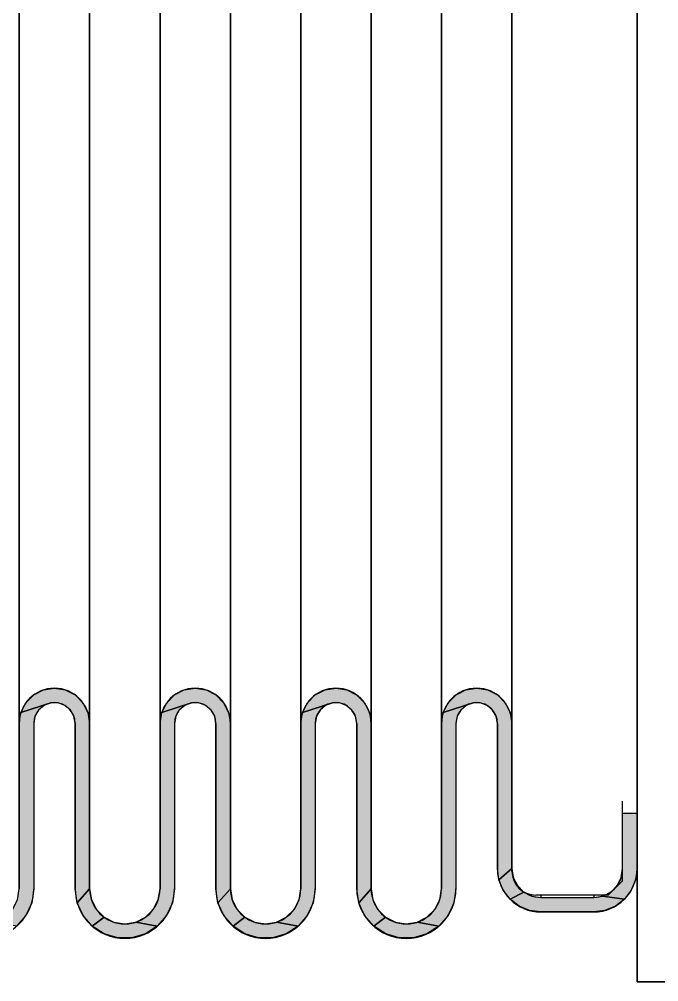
# Model space of a CAD drawing. Header units: millimetres. Extents: x -3183 to 3067, y 1033 to 2218.
# Drawn here: x -2802.6 to -2795.96, y 1889.43 to 1899.43 of the extents above; entities that cross this region are included whole.
import ezdxf

# ---------------------------------------------------------------- set-up
doc = ezdxf.new("R2010")
doc.units = ezdxf.units.MM
doc.layers.add('Kontury', color=7, linetype='Continuous', lineweight=35)

# ---------------------------------------------------------------- blocks, each defined once
blk = doc.blocks.new('*U337')
at = {"color": 2, "linetype": 'Continuous', "extrusion": (0, 0, -1)}
for points in [[(-131.972, 180.432), (-134.014, 180.109), (-131.649, 180.109)], [(-132.38, 180.64), (-133.69, 180.432), (-131.972, 180.432)], [(-133.69, 180.432), (-134.014, 180.109), (-131.972, 180.432)], [(-132.831, 180.711), (-133.283, 180.64), (-132.38, 180.64)], [(-133.283, 180.64), (-133.69, 180.432), (-132.38, 180.64)], [(-131.649, 180.109), (-132.682, 180.098), (-131.441, 179.701)], [(-134.014, 180.109), (-132.682, 180.098), (-131.649, 180.109)], [(-134.014, 180.109), (-132.981, 180.098), (-132.682, 180.098)], [(-134.014, 180.109), (-134.221, 179.701), (-132.981, 180.098)], [(-132.981, 180.098), (-134.221, 179.701), (-133.262, 179.996)], [(-133.262, 179.996), (-134.221, 179.701), (-133.491, 179.804)], [(-133.491, 179.804), (-134.221, 179.701), (-133.641, 179.544)], [(-134.221, 179.701), (-134.293, 179.25), (-133.641, 179.544)], [(-133.641, 179.544), (-134.293, 179.25), (-133.693, 179.25)], [(-133.693, 179.25), (-134.293, 172.373), (-133.693, 172.373)], [(-134.293, 179.25), (-134.293, 172.373), (-133.693, 179.25)], [(-134.293, 172.373), (-133.776, 171.792), (-133.693, 172.373)]]:
    blk.add_solid(points, dxfattribs=at)
blk = doc.blocks.new('*U338')
at = {"color": 2, "linetype": 'Continuous', "extrusion": (0, 0, -1)}
for points in [[(-137.818, 180.432), (-139.86, 180.109), (-137.495, 180.109)], [(-138.226, 180.64), (-139.537, 180.432), (-137.818, 180.432)], [(-139.537, 180.432), (-139.86, 180.109), (-137.818, 180.432)], [(-138.677, 180.711), (-139.129, 180.64), (-138.226, 180.64)], [(-139.129, 180.64), (-139.537, 180.432), (-138.226, 180.64)], [(-137.495, 180.109), (-138.528, 180.098), (-137.287, 179.701)], [(-139.86, 180.109), (-138.528, 180.098), (-137.495, 180.109)], [(-139.86, 180.109), (-138.827, 180.098), (-138.528, 180.098)], [(-139.86, 180.109), (-140.067, 179.701), (-138.827, 180.098)], [(-138.827, 180.098), (-140.067, 179.701), (-139.108, 179.996)], [(-139.108, 179.996), (-140.067, 179.701), (-139.337, 179.804)], [(-139.337, 179.804), (-140.067, 179.701), (-139.487, 179.544)], [(-140.067, 179.701), (-140.139, 179.25), (-139.487, 179.544)], [(-139.487, 179.544), (-140.139, 179.25), (-139.539, 179.25)], [(-139.539, 179.25), (-140.139, 172.373), (-139.539, 172.373)], [(-140.139, 179.25), (-140.139, 172.373), (-139.539, 179.25)], [(-140.139, 172.373), (-139.623, 171.792), (-139.539, 172.373)]]:
    blk.add_solid(points, dxfattribs=at)
blk = doc.blocks.new('*U339')
at = {"color": 2, "linetype": 'Continuous', "extrusion": (0, 0, -1)}
for points in [[(-143.665, 180.432), (-145.706, 180.109), (-143.341, 180.109)], [(-144.072, 180.64), (-145.383, 180.432), (-143.665, 180.432)], [(-145.383, 180.432), (-145.706, 180.109), (-143.665, 180.432)], [(-144.524, 180.711), (-144.975, 180.64), (-144.072, 180.64)], [(-144.975, 180.64), (-145.383, 180.432), (-144.072, 180.64)], [(-143.341, 180.109), (-144.374, 180.098), (-143.134, 179.701)], [(-145.706, 180.109), (-144.374, 180.098), (-143.341, 180.109)], [(-145.706, 180.109), (-144.673, 180.098), (-144.374, 180.098)], [(-145.706, 180.109), (-145.914, 179.701), (-144.673, 180.098)], [(-144.673, 180.098), (-145.914, 179.701), (-144.954, 179.996)], [(-144.954, 179.996), (-145.914, 179.701), (-145.184, 179.804)], [(-145.184, 179.804), (-145.914, 179.701), (-145.333, 179.544)], [(-145.914, 179.701), (-145.985, 179.25), (-145.333, 179.544)], [(-145.333, 179.544), (-145.985, 179.25), (-145.385, 179.25)], [(-145.385, 179.25), (-145.985, 172.373), (-145.385, 172.373)], [(-145.985, 179.25), (-145.985, 172.373), (-145.385, 179.25)], [(-145.985, 172.373), (-145.469, 171.792), (-145.385, 172.373)]]:
    blk.add_solid(points, dxfattribs=at)
blk = doc.blocks.new('*U340')
at = {"color": 2, "linetype": 'Continuous', "extrusion": (0, 0, -1)}
for points in [[(-149.511, 180.432), (-151.552, 180.109), (-149.187, 180.109)], [(-149.918, 180.64), (-151.229, 180.432), (-149.511, 180.432)], [(-151.229, 180.432), (-151.552, 180.109), (-149.511, 180.432)], [(-150.37, 180.711), (-150.821, 180.64), (-149.918, 180.64)], [(-150.821, 180.64), (-151.229, 180.432), (-149.918, 180.64)], [(-149.187, 180.109), (-150.22, 180.098), (-148.98, 179.701)], [(-151.552, 180.109), (-150.22, 180.098), (-149.187, 180.109)], [(-151.552, 180.109), (-150.519, 180.098), (-150.22, 180.098)], [(-151.552, 180.109), (-151.76, 179.701), (-150.519, 180.098)], [(-150.519, 180.098), (-151.76, 179.701), (-150.801, 179.996)], [(-150.801, 179.996), (-151.76, 179.701), (-151.03, 179.804)], [(-151.03, 179.804), (-151.76, 179.701), (-151.179, 179.544)], [(-151.76, 179.701), (-151.831, 179.25), (-151.179, 179.544)], [(-151.179, 179.544), (-151.831, 179.25), (-151.231, 179.25)], [(-151.231, 179.25), (-151.831, 173.211), (-151.231, 173.211)], [(-151.831, 179.25), (-151.831, 173.211), (-151.231, 179.25)], [(-151.831, 173.211), (-151.293, 172.745), (-151.231, 173.211)]]:
    blk.add_solid(points, dxfattribs=at)
blk = doc.blocks.new('*U344')
at = {"color": 2, "linetype": 'Continuous', "extrusion": (0, 0, -1)}
for points in [[(-132.682, 180.098), (-132.401, 179.996), (-131.441, 179.701)], [(-131.441, 179.701), (-132.022, 179.544), (-131.37, 179.25)], [(-132.401, 179.996), (-132.171, 179.804), (-131.441, 179.701)], [(-132.171, 179.804), (-132.022, 179.544), (-131.441, 179.701)], [(-132.022, 179.544), (-131.97, 179.25), (-131.37, 179.25)], [(-131.37, 179.25), (-131.97, 172.373), (-131.37, 172.373)], [(-131.97, 179.25), (-131.97, 172.373), (-131.37, 179.25)], [(-131.37, 172.373), (-131.886, 171.792), (-131.298, 171.921)], [(-131.97, 172.373), (-131.886, 171.792), (-131.37, 172.373)], [(-131.298, 171.921), (-131.886, 171.792), (-131.091, 171.514)], [(-131.886, 171.792), (-131.643, 171.258), (-131.091, 171.514)], [(-131.091, 171.514), (-131.643, 171.258), (-130.767, 171.19)], [(-131.643, 171.258), (-131.258, 170.815), (-130.767, 171.19)], [(-130.767, 171.19), (-131.258, 170.815), (-130.36, 170.983)]]:
    blk.add_solid(points, dxfattribs=at)
blk = doc.blocks.new('*U345')
at = {"color": 2, "linetype": 'Continuous', "extrusion": (0, 0, -1)}
for points in [[(-138.528, 180.098), (-138.247, 179.996), (-137.287, 179.701)], [(-137.287, 179.701), (-137.868, 179.544), (-137.216, 179.25)], [(-138.247, 179.996), (-138.018, 179.804), (-137.287, 179.701)], [(-138.018, 179.804), (-137.868, 179.544), (-137.287, 179.701)], [(-137.868, 179.544), (-137.816, 179.25), (-137.216, 179.25)], [(-137.216, 179.25), (-137.816, 172.373), (-137.216, 172.373)], [(-137.816, 179.25), (-137.816, 172.373), (-137.216, 179.25)], [(-137.216, 172.373), (-137.732, 171.792), (-137.144, 171.921)], [(-137.816, 172.373), (-137.732, 171.792), (-137.216, 172.373)], [(-137.144, 171.921), (-137.732, 171.792), (-136.937, 171.514)], [(-137.732, 171.792), (-137.489, 171.258), (-136.937, 171.514)], [(-136.937, 171.514), (-137.489, 171.258), (-136.613, 171.19)], [(-137.489, 171.258), (-137.104, 170.815), (-136.613, 171.19)], [(-136.613, 171.19), (-137.104, 170.815), (-136.206, 170.983)]]:
    blk.add_solid(points, dxfattribs=at)
blk = doc.blocks.new('*U346')
at = {"color": 2, "linetype": 'Continuous', "extrusion": (0, 0, -1)}
for points in [[(-144.374, 180.098), (-144.093, 179.996), (-143.134, 179.701)], [(-143.134, 179.701), (-143.714, 179.544), (-143.062, 179.25)], [(-144.093, 179.996), (-143.864, 179.804), (-143.134, 179.701)], [(-143.864, 179.804), (-143.714, 179.544), (-143.134, 179.701)], [(-143.714, 179.544), (-143.662, 179.25), (-143.062, 179.25)], [(-143.062, 179.25), (-143.662, 172.373), (-143.062, 172.373)], [(-143.662, 179.25), (-143.662, 172.373), (-143.062, 179.25)], [(-143.062, 172.373), (-143.579, 171.792), (-142.991, 171.921)], [(-143.662, 172.373), (-143.579, 171.792), (-143.062, 172.373)], [(-142.991, 171.921), (-143.579, 171.792), (-142.783, 171.514)], [(-143.579, 171.792), (-143.335, 171.258), (-142.783, 171.514)], [(-142.783, 171.514), (-143.335, 171.258), (-142.46, 171.19)], [(-143.335, 171.258), (-142.951, 170.815), (-142.46, 171.19)], [(-142.46, 171.19), (-142.951, 170.815), (-142.052, 170.983)]]:
    blk.add_solid(points, dxfattribs=at)
blk = doc.blocks.new('*U347')
at = {"color": 2, "linetype": 'Continuous', "extrusion": (0, 0, -1)}
for points in [[(-150.22, 180.098), (-149.939, 179.996), (-148.98, 179.701)], [(-148.98, 179.701), (-149.56, 179.544), (-148.908, 179.25)], [(-149.939, 179.996), (-149.71, 179.804), (-148.98, 179.701)], [(-149.71, 179.804), (-149.56, 179.544), (-148.98, 179.701)], [(-149.56, 179.544), (-149.508, 179.25), (-148.908, 179.25)], [(-148.908, 179.25), (-149.508, 172.373), (-148.908, 172.373)], [(-149.508, 179.25), (-149.508, 172.373), (-148.908, 179.25)], [(-148.908, 172.373), (-149.425, 171.792), (-148.837, 171.921)], [(-149.508, 172.373), (-149.425, 171.792), (-148.908, 172.373)], [(-148.837, 171.921), (-149.425, 171.792), (-148.629, 171.514)], [(-149.425, 171.792), (-149.181, 171.258), (-148.629, 171.514)], [(-148.629, 171.514), (-149.181, 171.258), (-148.306, 171.19)], [(-149.181, 171.258), (-148.797, 170.815), (-148.306, 171.19)], [(-148.306, 171.19), (-148.797, 170.815), (-147.898, 170.983)]]:
    blk.add_solid(points, dxfattribs=at)
blk = doc.blocks.new('*U349')
at = {"color": 2, "linetype": 'Continuous', "extrusion": (0, 0, -1)}
for points in [[(-157.031, 173.211), (-156.431, 175.511), (-157.031, 175.511)], [(-156.431, 175.511), (-157.031, 173.211), (-156.431, 173.211)], [(-156.431, 173.211), (-156.97, 172.745), (-156.373, 172.84)], [(-157.031, 173.211), (-156.97, 172.745), (-156.431, 173.211)], [(-156.373, 172.84), (-156.97, 172.745), (-156.202, 172.506)], [(-156.202, 172.506), (-156.79, 172.311), (-155.937, 172.24)], [(-156.97, 172.745), (-156.79, 172.311), (-156.202, 172.506)], [(-155.937, 172.24), (-156.504, 171.939), (-155.602, 172.07)], [(-156.79, 172.311), (-156.504, 171.939), (-155.937, 172.24)]]:
    blk.add_solid(points, dxfattribs=at)
blk = doc.blocks.new('*U351')
at = {"color": 2, "linetype": 'Continuous', "extrusion": (0, 0, -1)}
for points in [[(-151.831, 173.211), (-151.89, 172.84), (-151.293, 172.745)], [(-151.89, 172.84), (-152.061, 172.506), (-151.293, 172.745)], [(-151.293, 172.745), (-152.061, 172.506), (-151.472, 172.311)], [(-152.061, 172.506), (-152.326, 172.24), (-151.472, 172.311)], [(-151.472, 172.311), (-152.326, 172.24), (-151.759, 171.939)]]:
    blk.add_solid(points, dxfattribs=at)
blk = doc.blocks.new('*U353')
at = {"color": 2, "linetype": 'Continuous', "extrusion": (0, 0, -1)}
for points in [[(-152.326, 172.24), (-152.661, 172.07), (-151.759, 171.939)], [(-152.661, 172.07), (-153.031, 172.011), (-151.759, 171.939)], [(-155.231, 172.011), (-156.504, 171.939), (-151.759, 171.939)], [(-151.759, 171.939), (-153.031, 172.011), (-155.231, 172.011)], [(-155.602, 172.07), (-156.504, 171.939), (-155.231, 172.011)], [(-151.759, 171.939), (-156.131, 171.652), (-152.131, 171.652)], [(-156.504, 171.939), (-156.131, 171.652), (-151.759, 171.939)], [(-152.131, 171.652), (-155.697, 171.473), (-152.565, 171.473)], [(-156.131, 171.652), (-155.697, 171.473), (-152.131, 171.652)], [(-152.565, 171.473), (-155.231, 171.411), (-153.031, 171.411)], [(-155.697, 171.473), (-155.231, 171.411), (-152.565, 171.473)]]:
    blk.add_solid(points, dxfattribs=at)
blk = doc.blocks.new('*U357')
at = {"color": 2, "linetype": 'Continuous', "extrusion": (0, 0, -1)}
for points in [[(-134.293, 172.373), (-134.364, 171.921), (-133.776, 171.792)], [(-134.364, 171.921), (-134.572, 171.514), (-133.776, 171.792)], [(-133.776, 171.792), (-134.572, 171.514), (-134.02, 171.258)], [(-134.572, 171.514), (-134.895, 171.19), (-134.02, 171.258)], [(-134.02, 171.258), (-134.895, 171.19), (-134.404, 170.815)]]:
    blk.add_solid(points, dxfattribs=at)
blk = doc.blocks.new('*U358')
at = {"color": 2, "linetype": 'Continuous', "extrusion": (0, 0, -1)}
for points in [[(-140.139, 172.373), (-140.211, 171.921), (-139.623, 171.792)], [(-140.211, 171.921), (-140.418, 171.514), (-139.623, 171.792)], [(-139.623, 171.792), (-140.418, 171.514), (-139.866, 171.258)], [(-140.418, 171.514), (-140.741, 171.19), (-139.866, 171.258)], [(-139.866, 171.258), (-140.741, 171.19), (-140.251, 170.815)]]:
    blk.add_solid(points, dxfattribs=at)
blk = doc.blocks.new('*U359')
at = {"color": 2, "linetype": 'Continuous', "extrusion": (0, 0, -1)}
for points in [[(-145.985, 172.373), (-146.057, 171.921), (-145.469, 171.792)], [(-146.057, 171.921), (-146.264, 171.514), (-145.469, 171.792)], [(-145.469, 171.792), (-146.264, 171.514), (-145.712, 171.258)], [(-146.264, 171.514), (-146.588, 171.19), (-145.712, 171.258)], [(-145.712, 171.258), (-146.588, 171.19), (-146.097, 170.815)]]:
    blk.add_solid(points, dxfattribs=at)
blk = doc.blocks.new('*U363')
at = {"color": 2, "linetype": 'Continuous', "extrusion": (0, 0, -1)}
for points in [[(-134.895, 171.19), (-135.303, 170.983), (-134.404, 170.815)], [(-135.303, 170.983), (-135.754, 170.911), (-134.404, 170.815)], [(-135.754, 170.911), (-137.104, 170.815), (-134.404, 170.815)], [(-134.404, 170.815), (-136.611, 170.498), (-134.898, 170.498)], [(-137.104, 170.815), (-136.611, 170.498), (-134.404, 170.815)], [(-136.206, 170.983), (-137.104, 170.815), (-135.754, 170.911)], [(-134.898, 170.498), (-136.048, 170.332), (-135.461, 170.332)], [(-136.611, 170.498), (-136.048, 170.332), (-134.898, 170.498)]]:
    blk.add_solid(points, dxfattribs=at)
blk = doc.blocks.new('*U364')
at = {"color": 2, "linetype": 'Continuous', "extrusion": (0, 0, -1)}
for points in [[(-140.741, 171.19), (-141.149, 170.983), (-140.251, 170.815)], [(-141.149, 170.983), (-141.601, 170.911), (-140.251, 170.815)], [(-141.601, 170.911), (-142.951, 170.815), (-140.251, 170.815)], [(-140.251, 170.815), (-142.457, 170.498), (-140.744, 170.498)], [(-142.951, 170.815), (-142.457, 170.498), (-140.251, 170.815)], [(-142.052, 170.983), (-142.951, 170.815), (-141.601, 170.911)], [(-140.744, 170.498), (-141.894, 170.332), (-141.307, 170.332)], [(-142.457, 170.498), (-141.894, 170.332), (-140.744, 170.498)]]:
    blk.add_solid(points, dxfattribs=at)
blk = doc.blocks.new('*U365')
at = {"color": 2, "linetype": 'Continuous', "extrusion": (0, 0, -1)}
for points in [[(-146.588, 171.19), (-146.995, 170.983), (-146.097, 170.815)], [(-146.995, 170.983), (-147.447, 170.911), (-146.097, 170.815)], [(-147.447, 170.911), (-148.797, 170.815), (-146.097, 170.815)], [(-146.097, 170.815), (-148.303, 170.498), (-146.59, 170.498)], [(-148.797, 170.815), (-148.303, 170.498), (-146.097, 170.815)], [(-147.898, 170.983), (-148.797, 170.815), (-147.447, 170.911)], [(-146.59, 170.498), (-147.74, 170.332), (-147.153, 170.332)], [(-148.303, 170.498), (-147.74, 170.332), (-146.59, 170.498)]]:
    blk.add_solid(points, dxfattribs=at)

msp = doc.modelspace()

# ---------------------------------------------------------------- linework, layer by layer
at = {"color": 2, "linetype": 'Continuous'}
for p, q in [((-2802.60432, 1892.11034), (-2802.58644, 1892.22325)), ((-2801.14278, 1892.11034), (-2801.1249, 1892.22325)), ((-2799.68124, 1892.11034), (-2799.66336, 1892.22325)), ((-2798.21971, 1892.11034), (-2798.20182, 1892.22325)), ((-2797.48894, 1890.60073), (-2797.47425, 1890.50802)), ((-2801.87355, 1890.39111), (-2801.85567, 1890.2782)), ((-2800.41201, 1890.39111), (-2800.39413, 1890.2782)), ((-2798.95047, 1890.39111), (-2798.93259, 1890.2782)), ((-2796.63894, 1890.30073), (-2796.54623, 1890.31541)), ((-2801.50817, 1890.02573), (-2801.39526, 1890.04361)), ((-2800.04663, 1890.02573), (-2799.93372, 1890.04361)), ((-2798.58509, 1890.02573), (-2798.47218, 1890.04361))]:
    msp.add_line(p, q, dxfattribs=at)
at = {"color": 7, "linetype": 'Continuous'}
for p, q in [((-2802.45432, 1892.11034), (-2802.45432, 1890.39111)), ((-2802.02355, 1892.11034), (-2802.02355, 1890.39111)), ((-2800.99278, 1892.11034), (-2800.99278, 1890.39111)), ((-2800.56201, 1892.11034), (-2800.56201, 1890.39111)), ((-2799.53124, 1892.11034), (-2799.53124, 1890.39111)), ((-2799.10047, 1892.11034), (-2799.10047, 1890.39111)), ((-2798.06971, 1892.11034), (-2798.06971, 1890.39111)), ((-2797.63894, 1892.11034), (-2797.63894, 1890.60073)), ((-2796.33894, 1890.47573), (-2796.33894, 1891.30073)), ((-2796.18894, 1891.30073), (-2796.18894, 1890.60073)), ((-2796.33894, 1891.17573), (-2796.18894, 1891.17573)), ((-2796.33894, 1890.47573), (-2796.48894, 1890.32573)), ((-2796.48894, 1890.32573), (-2797.23894, 1890.32573)), ((-2797.18894, 1890.32573), (-2797.18894, 1890.30073)), ((-2797.18894, 1890.30073), (-2796.63894, 1890.30073)), ((-2796.63894, 1890.32573), (-2796.63894, 1890.30073)), ((-2797.18894, 1890.15073), (-2796.63894, 1890.15073))]:
    msp.add_line(p, q, dxfattribs=at)
at = {"color": 2, "linetype": 'Continuous'}
for points in [[(-2802.23894, 1892.47573), (-2802.12603, 1892.45784), (-2802.02417, 1892.40595), (-2801.94333, 1892.32511), (-2801.89143, 1892.22325), (-2801.87355, 1892.11034), (-2801.87355, 1890.39111), (-2802.00267, 1890.24591), (-2802.02355, 1890.39111), (-2802.02355, 1892.11034), (-2802.03654, 1892.18401), (-2802.07394, 1892.24879), (-2802.13124, 1892.29687), (-2802.20154, 1892.32246), (-2802.27634, 1892.32246), (-2802.58644, 1892.22325), (-2802.53454, 1892.32511), (-2802.4537, 1892.40595), (-2802.35185, 1892.45784), (-2802.23894, 1892.47573)], [(-2802.02355, 1892.11034), (-2802.03654, 1892.18401), (-2802.07394, 1892.24879), (-2802.13124, 1892.29687), (-2802.20154, 1892.32246), (-2802.27634, 1892.32246), (-2802.58644, 1892.22325), (-2802.53454, 1892.32511), (-2802.4537, 1892.40595), (-2802.35185, 1892.45784), (-2802.23894, 1892.47573)], [(-2802.23894, 1892.47573), (-2802.12603, 1892.45784), (-2802.02417, 1892.40595), (-2801.94333, 1892.32511), (-2801.89143, 1892.22325), (-2801.87355, 1892.11034)], [(-2800.7774, 1892.47573), (-2800.66449, 1892.45784), (-2800.56263, 1892.40595), (-2800.4818, 1892.32511), (-2800.4299, 1892.22325), (-2800.41201, 1892.11034), (-2800.41201, 1890.39111), (-2800.54114, 1890.24591), (-2800.56201, 1890.39111), (-2800.56201, 1892.11034), (-2800.575, 1892.18401), (-2800.6124, 1892.24879), (-2800.66971, 1892.29687), (-2800.74, 1892.32246), (-2800.8148, 1892.32246), (-2801.1249, 1892.22325), (-2801.073, 1892.32511), (-2800.99217, 1892.40595), (-2800.89031, 1892.45784), (-2800.7774, 1892.47573)], [(-2800.56201, 1892.11034), (-2800.575, 1892.18401), (-2800.6124, 1892.24879), (-2800.66971, 1892.29687), (-2800.74, 1892.32246), (-2800.8148, 1892.32246), (-2801.1249, 1892.22325), (-2801.073, 1892.32511), (-2800.99217, 1892.40595), (-2800.89031, 1892.45784), (-2800.7774, 1892.47573)], [(-2800.7774, 1892.47573), (-2800.66449, 1892.45784), (-2800.56263, 1892.40595), (-2800.4818, 1892.32511), (-2800.4299, 1892.22325), (-2800.41201, 1892.11034)], [(-2799.31586, 1892.47573), (-2799.20295, 1892.45784), (-2799.10109, 1892.40595), (-2799.02026, 1892.32511), (-2798.96836, 1892.22325), (-2798.95047, 1892.11034), (-2798.95047, 1890.39111), (-2799.0796, 1890.24591), (-2799.10047, 1890.39111), (-2799.10047, 1892.11034), (-2799.11346, 1892.18401), (-2799.15087, 1892.24879), (-2799.20817, 1892.29687), (-2799.27846, 1892.32246), (-2799.35326, 1892.32246), (-2799.66336, 1892.22325), (-2799.61146, 1892.32511), (-2799.53063, 1892.40595), (-2799.42877, 1892.45784), (-2799.31586, 1892.47573)], [(-2799.10047, 1892.11034), (-2799.11346, 1892.18401), (-2799.15087, 1892.24879), (-2799.20817, 1892.29687), (-2799.27846, 1892.32246), (-2799.35326, 1892.32246), (-2799.66336, 1892.22325), (-2799.61146, 1892.32511), (-2799.53063, 1892.40595), (-2799.42877, 1892.45784), (-2799.31586, 1892.47573)], [(-2799.31586, 1892.47573), (-2799.20295, 1892.45784), (-2799.10109, 1892.40595), (-2799.02026, 1892.32511), (-2798.96836, 1892.22325), (-2798.95047, 1892.11034)], [(-2797.85432, 1892.47573), (-2797.74141, 1892.45784), (-2797.63955, 1892.40595), (-2797.55872, 1892.32511), (-2797.50682, 1892.22325), (-2797.48894, 1892.11034), (-2797.48894, 1890.60073), (-2797.6236, 1890.48426), (-2797.63894, 1890.60073), (-2797.63894, 1892.11034), (-2797.65193, 1892.18401), (-2797.68933, 1892.24879), (-2797.74663, 1892.29687), (-2797.81692, 1892.32246), (-2797.89172, 1892.32246), (-2798.20182, 1892.22325), (-2798.14992, 1892.32511), (-2798.06909, 1892.40595), (-2797.96723, 1892.45784), (-2797.85432, 1892.47573)], [(-2797.63894, 1892.11034), (-2797.65193, 1892.18401), (-2797.68933, 1892.24879), (-2797.74663, 1892.29687), (-2797.81692, 1892.32246), (-2797.89172, 1892.32246), (-2798.20182, 1892.22325), (-2798.14992, 1892.32511), (-2798.06909, 1892.40595), (-2797.96723, 1892.45784), (-2797.85432, 1892.47573)], [(-2797.85432, 1892.47573), (-2797.74141, 1892.45784), (-2797.63955, 1892.40595), (-2797.55872, 1892.32511), (-2797.50682, 1892.22325), (-2797.48894, 1892.11034)], [(-2802.40393, 1892.24879), (-2802.44133, 1892.18401), (-2802.45432, 1892.11034), (-2802.45432, 1890.39111), (-2802.4752, 1890.24591), (-2802.53614, 1890.11247), (-2802.6322, 1890.00161), (-2802.8568, 1890.04361), (-2802.75494, 1890.09551), (-2802.6741, 1890.17634), (-2802.6222, 1890.2782), (-2802.60432, 1890.39111), (-2802.60432, 1892.11034), (-2802.58644, 1892.22325), (-2802.27634, 1892.32246), (-2802.34663, 1892.29687), (-2802.40393, 1892.24879)], [(-2802.27634, 1892.32246), (-2802.34663, 1892.29687), (-2802.40393, 1892.24879)], [(-2800.94239, 1892.24879), (-2800.97979, 1892.18401), (-2800.99278, 1892.11034), (-2800.99278, 1890.39111), (-2801.01366, 1890.24591), (-2801.0746, 1890.11247), (-2801.17066, 1890.00161), (-2801.39526, 1890.04361), (-2801.2934, 1890.09551), (-2801.21256, 1890.17634), (-2801.16067, 1890.2782), (-2801.14278, 1890.39111), (-2801.14278, 1892.11034), (-2801.1249, 1892.22325), (-2800.8148, 1892.32246), (-2800.88509, 1892.29687), (-2800.94239, 1892.24879)], [(-2800.8148, 1892.32246), (-2800.88509, 1892.29687), (-2800.94239, 1892.24879)], [(-2799.48085, 1892.24879), (-2799.51825, 1892.18401), (-2799.53124, 1892.11034), (-2799.53124, 1890.39111), (-2799.55212, 1890.24591), (-2799.61306, 1890.11247), (-2799.70912, 1890.00161), (-2799.93372, 1890.04361), (-2799.83186, 1890.09551), (-2799.75103, 1890.17634), (-2799.69913, 1890.2782), (-2799.68124, 1890.39111), (-2799.68124, 1892.11034), (-2799.66336, 1892.22325), (-2799.35326, 1892.32246), (-2799.42355, 1892.29687), (-2799.48085, 1892.24879)], [(-2799.35326, 1892.32246), (-2799.42355, 1892.29687), (-2799.48085, 1892.24879)], [(-2798.01931, 1892.24879), (-2798.05672, 1892.18401), (-2798.06971, 1892.11034), (-2798.06971, 1890.39111), (-2798.09058, 1890.24591), (-2798.15152, 1890.11247), (-2798.24758, 1890.00161), (-2798.47218, 1890.04361), (-2798.37032, 1890.09551), (-2798.28949, 1890.17634), (-2798.23759, 1890.2782), (-2798.21971, 1890.39111), (-2798.21971, 1892.11034), (-2798.20182, 1892.22325), (-2797.89172, 1892.32246), (-2797.96201, 1892.29687), (-2798.01931, 1892.24879)], [(-2797.89172, 1892.32246), (-2797.96201, 1892.29687), (-2798.01931, 1892.24879)], [(-2802.40393, 1892.24879), (-2802.44133, 1892.18401), (-2802.45432, 1892.11034)], [(-2800.94239, 1892.24879), (-2800.97979, 1892.18401), (-2800.99278, 1892.11034)], [(-2799.48085, 1892.24879), (-2799.51825, 1892.18401), (-2799.53124, 1892.11034)], [(-2798.01931, 1892.24879), (-2798.05672, 1892.18401), (-2798.06971, 1892.11034)], [(-2796.33894, 1890.60073), (-2796.33894, 1891.17573), (-2796.18894, 1891.17573), (-2796.18894, 1890.60073), (-2796.20427, 1890.48426), (-2796.24922, 1890.37573), (-2796.32074, 1890.28253), (-2796.54623, 1890.31541), (-2796.4626, 1890.35802), (-2796.39623, 1890.42439), (-2796.35362, 1890.50802), (-2796.33894, 1890.60073)], [(-2797.48894, 1890.60073), (-2797.6236, 1890.48426), (-2797.63894, 1890.60073)], [(-2797.47425, 1890.50802), (-2797.43164, 1890.42439), (-2797.36527, 1890.35802), (-2797.50713, 1890.28253), (-2797.57865, 1890.37573), (-2797.6236, 1890.48426), (-2797.48894, 1890.60073), (-2797.47425, 1890.50802)], [(-2796.18894, 1890.60073), (-2796.20427, 1890.48426), (-2796.24922, 1890.37573), (-2796.32074, 1890.28253), (-2796.54623, 1890.31541), (-2796.4626, 1890.35802), (-2796.39623, 1890.42439), (-2796.35362, 1890.50802), (-2796.33894, 1890.60073)], [(-2797.47425, 1890.50802), (-2797.43164, 1890.42439), (-2797.36527, 1890.35802), (-2797.50713, 1890.28253), (-2797.57865, 1890.37573), (-2797.6236, 1890.48426)], [(-2802.45432, 1890.39111), (-2802.4752, 1890.24591), (-2802.53614, 1890.11247), (-2802.6322, 1890.00161), (-2802.8568, 1890.04361), (-2802.75494, 1890.09551), (-2802.6741, 1890.17634), (-2802.6222, 1890.2782), (-2802.60432, 1890.39111)], [(-2801.87355, 1890.39111), (-2802.00267, 1890.24591), (-2802.02355, 1890.39111)], [(-2801.85567, 1890.2782), (-2801.80377, 1890.17634), (-2801.72293, 1890.09551), (-2801.84567, 1890.00161), (-2801.94174, 1890.11247), (-2802.00267, 1890.24591), (-2801.87355, 1890.39111), (-2801.85567, 1890.2782)], [(-2800.99278, 1890.39111), (-2801.01366, 1890.24591), (-2801.0746, 1890.11247), (-2801.17066, 1890.00161), (-2801.39526, 1890.04361), (-2801.2934, 1890.09551), (-2801.21256, 1890.17634), (-2801.16067, 1890.2782), (-2801.14278, 1890.39111)], [(-2800.41201, 1890.39111), (-2800.54114, 1890.24591), (-2800.56201, 1890.39111)], [(-2800.39413, 1890.2782), (-2800.34223, 1890.17634), (-2800.2614, 1890.09551), (-2800.38413, 1890.00161), (-2800.4802, 1890.11247), (-2800.54114, 1890.24591), (-2800.41201, 1890.39111), (-2800.39413, 1890.2782)], [(-2799.53124, 1890.39111), (-2799.55212, 1890.24591), (-2799.61306, 1890.11247), (-2799.70912, 1890.00161), (-2799.93372, 1890.04361), (-2799.83186, 1890.09551), (-2799.75103, 1890.17634), (-2799.69913, 1890.2782), (-2799.68124, 1890.39111)], [(-2798.95047, 1890.39111), (-2799.0796, 1890.24591), (-2799.10047, 1890.39111)], [(-2798.93259, 1890.2782), (-2798.88069, 1890.17634), (-2798.79986, 1890.09551), (-2798.9226, 1890.00161), (-2799.01866, 1890.11247), (-2799.0796, 1890.24591), (-2798.95047, 1890.39111), (-2798.93259, 1890.2782)], [(-2798.06971, 1890.39111), (-2798.09058, 1890.24591), (-2798.15152, 1890.11247), (-2798.24758, 1890.00161), (-2798.47218, 1890.04361), (-2798.37032, 1890.09551), (-2798.28949, 1890.17634), (-2798.23759, 1890.2782), (-2798.21971, 1890.39111)], [(-2796.63894, 1890.30073), (-2796.54623, 1890.31541), (-2796.32074, 1890.28253), (-2796.41394, 1890.21102), (-2796.52247, 1890.16606), (-2796.63894, 1890.15073), (-2797.18894, 1890.15073), (-2797.3054, 1890.16606), (-2797.41394, 1890.21102), (-2797.50713, 1890.28253), (-2797.36527, 1890.35802), (-2797.28164, 1890.31541), (-2797.18894, 1890.30073), (-2796.63894, 1890.30073)], [(-2797.36527, 1890.35802), (-2797.28164, 1890.31541), (-2797.18894, 1890.30073)], [(-2801.85567, 1890.2782), (-2801.80377, 1890.17634), (-2801.72293, 1890.09551), (-2801.84567, 1890.00161), (-2801.94174, 1890.11247), (-2802.00267, 1890.24591)], [(-2800.39413, 1890.2782), (-2800.34223, 1890.17634), (-2800.2614, 1890.09551), (-2800.38413, 1890.00161), (-2800.4802, 1890.11247), (-2800.54114, 1890.24591)], [(-2798.93259, 1890.2782), (-2798.88069, 1890.17634), (-2798.79986, 1890.09551), (-2798.9226, 1890.00161), (-2799.01866, 1890.11247), (-2799.0796, 1890.24591)], [(-2797.18894, 1890.15073), (-2797.3054, 1890.16606), (-2797.41394, 1890.21102), (-2797.50713, 1890.28253)], [(-2796.32074, 1890.28253), (-2796.41394, 1890.21102), (-2796.52247, 1890.16606), (-2796.63894, 1890.15073)], [(-2801.50817, 1890.02573), (-2801.39526, 1890.04361), (-2801.17066, 1890.00161), (-2801.29407, 1889.9223), (-2801.43482, 1889.88097), (-2801.58151, 1889.88097), (-2801.72227, 1889.9223), (-2801.84567, 1890.00161), (-2801.72293, 1890.09551), (-2801.62108, 1890.04361), (-2801.50817, 1890.02573)], [(-2801.17066, 1890.00161), (-2801.29407, 1889.9223), (-2801.43482, 1889.88097), (-2801.58151, 1889.88097), (-2801.72227, 1889.9223), (-2801.84567, 1890.00161)], [(-2801.72293, 1890.09551), (-2801.62108, 1890.04361), (-2801.50817, 1890.02573)], [(-2800.04663, 1890.02573), (-2799.93372, 1890.04361), (-2799.70912, 1890.00161), (-2799.83253, 1889.9223), (-2799.97328, 1889.88097), (-2800.11998, 1889.88097), (-2800.26073, 1889.9223), (-2800.38413, 1890.00161), (-2800.2614, 1890.09551), (-2800.15954, 1890.04361), (-2800.04663, 1890.02573)], [(-2799.70912, 1890.00161), (-2799.83253, 1889.9223), (-2799.97328, 1889.88097), (-2800.11998, 1889.88097), (-2800.26073, 1889.9223), (-2800.38413, 1890.00161)], [(-2800.2614, 1890.09551), (-2800.15954, 1890.04361), (-2800.04663, 1890.02573)], [(-2798.58509, 1890.02573), (-2798.47218, 1890.04361), (-2798.24758, 1890.00161), (-2798.37099, 1889.9223), (-2798.51174, 1889.88097), (-2798.65844, 1889.88097), (-2798.79919, 1889.9223), (-2798.9226, 1890.00161), (-2798.79986, 1890.09551), (-2798.698, 1890.04361), (-2798.58509, 1890.02573)], [(-2798.24758, 1890.00161), (-2798.37099, 1889.9223), (-2798.51174, 1889.88097), (-2798.65844, 1889.88097), (-2798.79919, 1889.9223), (-2798.9226, 1890.00161)], [(-2798.79986, 1890.09551), (-2798.698, 1890.04361), (-2798.58509, 1890.02573)]]:
    msp.add_lwpolyline(points, dxfattribs=at)
at = {"color": 7, "linetype": 'Continuous'}
for centre, radius, start, end in [((-2802.23894, 1892.11034), 0.36538, 0, 180), ((-2800.7774, 1892.11034), 0.36538, 0, 180), ((-2799.31586, 1892.11034), 0.36538, 0, 180), ((-2797.85432, 1892.11034), 0.36538, 0, 180), ((-2802.23894, 1892.11034), 0.21538, 0, 180), ((-2800.7774, 1892.11034), 0.21538, 0, 180), ((-2799.31586, 1892.11034), 0.21538, 0, 180), ((-2797.85432, 1892.11034), 0.21538, 0, 180), ((-2797.18894, 1890.60073), 0.45, 180, 270), ((-2797.18894, 1890.60073), 0.3, 180, 270), ((-2796.63894, 1890.60073), 0.3, 270, 0), ((-2796.63894, 1890.60073), 0.45, 270, 0), ((-2797.23894, 1890.57573), 0.25, 180, 270), ((-2802.96971, 1890.39111), 0.51538, 180, 0), ((-2801.50817, 1890.39111), 0.51538, 180, 0), ((-2801.50817, 1890.39111), 0.36538, 180, 0), ((-2800.04663, 1890.39111), 0.51538, 180, 0), ((-2800.04663, 1890.39111), 0.36538, 180, 0), ((-2798.58509, 1890.39111), 0.51538, 180, 0), ((-2798.58509, 1890.39111), 0.36538, 180, 0)]:
    msp.add_arc(centre, radius, start, end, dxfattribs=at)
at = {"layer": 'Kontury', "color": 7, "linetype": 'Continuous'}
for p, q in [((-2802.60432, 1908.46034), (-2802.60432, 1890.39111)), ((-2801.87355, 1908.46034), (-2801.87355, 1890.39111)), ((-2801.14278, 1908.46034), (-2801.14278, 1890.39111)), ((-2800.41201, 1908.46034), (-2800.41201, 1890.39111)), ((-2799.68124, 1908.46034), (-2799.68124, 1890.39111)), ((-2798.95047, 1908.46034), (-2798.95047, 1890.39111)), ((-2798.21971, 1908.46034), (-2798.21971, 1890.39111)), ((-2797.48894, 1890.57573), (-2797.48894, 1908.27573))]:
    msp.add_line(p, q, dxfattribs=at)
at = {"layer": 'Kontury'}
for p, q in [((-2796.18894, 1891.30073), (-2796.18894, 1907.67573)), ((-2796.18894, 1889.42573), (-2796.18894, 1891.30073)), ((-2795.06394, 1889.42573), (-2796.18894, 1889.42573))]:
    msp.add_line(p, q, dxfattribs=at)

# ---------------------------------------------------------------- block references
at = {"color": 2, "linetype": 'Continuous', "xscale": 0.25, "yscale": 0.25, "zscale": 0.25}
for name in ['*U337', '*U338', '*U339', '*U340', '*U344', '*U345', '*U346', '*U347', '*U349', '*U351', '*U357', '*U358', '*U359', '*U353', '*U363', '*U364', '*U365']:
    msp.add_blockref(name, (-2835.44677, 1847.2979), dxfattribs=at)

doc.saveas('drawing.dxf')
